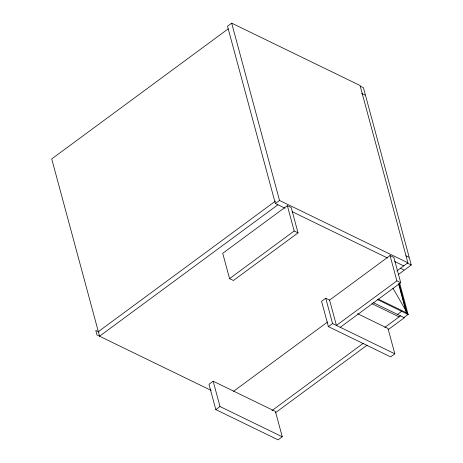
<?xml version="1.0" encoding="UTF-8"?>
<svg xmlns="http://www.w3.org/2000/svg" width="463" height="463" viewBox="0 0 463 463"><rect width="100%" height="100%" fill="white"/><g stroke="black" fill="none" stroke-linecap="round" stroke-linejoin="round"><path stroke-width="0.69" d="M396.75 271.017L407.891 262.805L360.052 85.505L231.685 23.15L227.512 26.223L275.352 203.517L285.075 208.246M228.218 28.845L51.723 158.925L99.562 336.219L277.922 204.768M98.33 331.658L275.526 201.064M275.352 203.517L279.525 200.444L407.891 262.805M287.349 205.665L222.726 253.296L229.555 278.622L233.41 280.497L298.033 232.866L291.198 207.534L287.349 205.665L294.184 230.996L298.033 232.866M229.555 278.622L294.184 230.996M213.159 381.205L208.992 384.278L215.827 409.605L278.084 439.85L282.251 436.777L275.421 411.451L213.159 381.205L219.994 406.531L282.251 436.777M329.627 300.128L325.738 298.236L321.565 301.309L328.4 326.641L390.656 356.88L394.829 353.807L387.994 328.481L357.511 313.671M400.726 282.748L393.891 257.422L390.043 255.553L329.587 300.111L336.422 325.437L396.878 280.879L400.726 282.748L340.27 327.306M233.497 391.333L327.613 321.97M398.539 274.403L411.277 265.015L363.438 87.721L360.156 86.124M215.827 409.605L219.994 406.531M328.4 326.641L332.567 323.568L394.829 353.807M397.503 314.406L401.213 311.674L401.074 311.171M271.984 410.577L363.281 343.291M384.782 327.445L400.501 315.864M403.921 317.525L408.094 314.452L399.662 283.2M275.254 412.874L367.136 345.161M388.069 329.731L404.349 317.734L373.114 302.559M361.638 93.445L365.058 95.112M405.947 255.825L408.8 257.208M411.277 265.015L407.423 263.146L407.29 262.637M292.211 211.707L387.514 258.001M394.644 261.468L403.719 265.878M400.478 268.268L403.898 269.929M378.294 299.098L406.965 313.023L408.094 314.452L377.287 299.486M371.853 303.647L399.112 316.889M99.007 331.988L95.766 330.414L96.993 334.975L211.122 390.413M392.919 288.16L408.094 314.452M398.99 283.478L406.965 313.023L406.502 313.364L398.527 283.819M399.17 284.814L399.731 286.904M401.051 291.783L401.612 293.872M402.926 298.751L403.493 300.84M403.869 302.235L404.807 305.719M405.675 308.919L406.369 311.501M407.064 314.076L407.203 314.585M390.043 255.553L396.878 280.879M325.738 298.236L332.567 323.568M231.685 23.15L279.525 200.444"/></g></svg>
